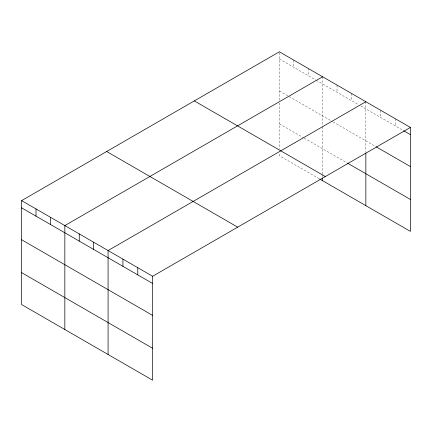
<?xml version="1.0" encoding="UTF-8"?>
<svg xmlns="http://www.w3.org/2000/svg" width="432" height="432" viewBox="0 0 432 432"><rect width="100%" height="100%" fill="white"/><g stroke="black" fill="none" stroke-linecap="round" stroke-linejoin="round"><path stroke-width="0.32" stroke-dasharray="2.16 1.62" d="M279.374 100.321L279.374 51.797M279.374 59L315.695 79.974M316.273 80.303L358.355 104.603M360.661 105.932L402.975 130.361M279.374 90.925L288.598 96.25M289.175 96.579L332.413 121.543M332.991 121.878L375.559 146.453M279.374 123.811L303.588 137.792M304.166 138.121L346.826 162.751M319.156 178.697L279.374 155.731L279.374 153.068M395.55 118.87L395.55 126.074M380.7 110.3L380.7 117.504M365.85 101.725L365.85 151.589M351.437 93.404L351.437 100.607M337.025 85.082L337.025 92.286M322.612 76.761L322.612 125.955M322.612 126.625L322.612 174.042M322.612 174.706L322.612 177.368M308.2 68.44L308.2 75.643M293.787 60.118L293.787 67.322M279.374 103.005L279.374 149.078"/><path stroke-width="0.65" d="M410.4 127.445L279.374 51.797L21.6 200.621L21.6 304.555L152.626 380.203L152.626 276.269L410.4 127.445L410.4 231.379L319.729 179.032M322.612 76.761L64.838 225.585L64.838 329.519M365.85 101.725L108.076 250.549L108.076 354.483M403.547 130.691L410.4 134.649M376.132 146.783L410.4 166.568M347.404 163.085L410.4 199.454M194.308 100.91L325.334 176.558M106.666 151.513L237.692 227.156M21.6 200.621L152.626 276.269M21.6 207.83L152.626 283.473M21.6 239.749L152.626 315.392M21.6 272.635L152.626 348.284M365.85 152.928L365.85 205.659M322.612 178.033L322.612 180.695M137.776 267.694L137.776 274.903M122.926 259.124L122.926 266.328M93.663 242.228L93.663 249.431M79.25 233.906L79.25 241.11M50.425 217.264L50.425 224.467M36.013 208.942L36.013 216.151"/></g></svg>
